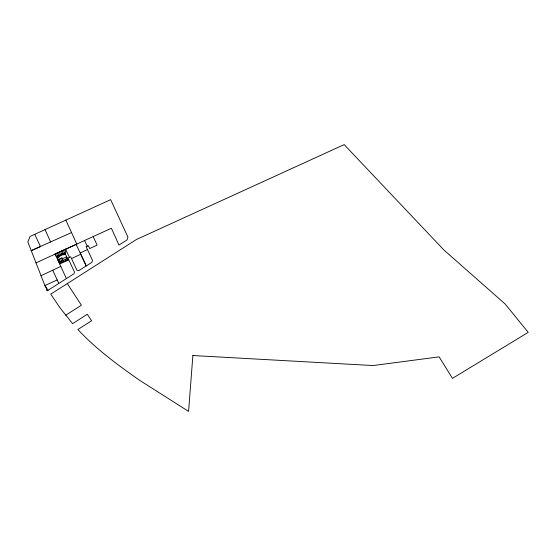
<?xml version="1.0" encoding="UTF-8"?>
<svg xmlns="http://www.w3.org/2000/svg" width="556" height="556" viewBox="0 0 556 556"><rect width="100%" height="100%" fill="white"/><g stroke="black" fill="none" stroke-linecap="round" stroke-linejoin="round"><path stroke-width="0.83" d="M48.094 290.253L47.003 290.948L46.19 288.849L46.614 288.585L45.043 285.93L27.8 241.909L30.121 236.432L110.658 199.646L127.908 237.085L127.046 239.921L118.977 245.064L111.409 228.252L55.072 253.96L66.386 278.591L48.094 290.253L44.897 285.555L57.192 279.939M66.386 278.591L73.948 273.767L74.469 272.065L67.964 258.074L70.702 256.816L76.964 270.272L78.688 270.744L91.886 262.335L92.491 260.347L86.138 246.683L88.334 245.669L89.69 248.574L97.098 245.106L93.206 236.599M65.684 315.252L81.419 305.223L67.29 283.588M41.033 275.706L60.84 266.366M36.008 262.87L76.811 244.126L65.837 220.12M57.31 257.289L65.184 253.605M57.539 257.775L59.29 256.955L59.061 256.469M65.413 254.099L63.662 254.912L63.433 254.426M62.341 258.769L66.442 256.858L67.193 258.45M59.541 262.022L61.292 261.202L61.82 262.321M63.092 260.361L67.422 258.345M80.168 252.98L87.487 249.575M71.516 258.568L80.766 254.259L86.243 265.935L76.158 244.425M34.736 234.326L40.491 246.558L31.219 250.659L71.516 232.547M59.735 263.933L68.798 259.854M65.552 249.067L69.507 257.365M64.635 249.491L65.886 252.146L56.323 256.615L55.072 253.96M63.273 250.13L64.524 252.785M61.904 250.77L63.155 253.425M65.664 259.165L66.192 260.277M60.534 251.409L61.785 254.057M59.172 252.042L60.423 254.697M57.803 252.681L59.054 255.336M60.555 258.519L61.813 261.174M56.441 253.321L57.692 255.975M59.193 259.159L60.444 261.813M84.602 240.553L87.243 246.176M52.716 270.126L58.783 283.435M45.05 229.614L50.666 242.069M192.876 355.527L188.581 411.391L140.049 380.589C118.067 365.222 96.223 349.203 77.868 329.513L91.573 320.777L87.32 314.265L72.607 323.648L60.27 308.17L50.735 294.145L136.477 239.476L344.178 144.609L443.834 249.936L505.182 304.035L528.2 332.356L452.466 378.365L439.115 356.862L373.09 365.556L192.876 355.527M64.892 252.98L57.011 256.663L60.069 263.141L67.943 259.457L64.892 252.98M61.924 257.887L57.824 259.798L59.075 262.453L63.175 260.542L61.924 257.887"/></g></svg>
